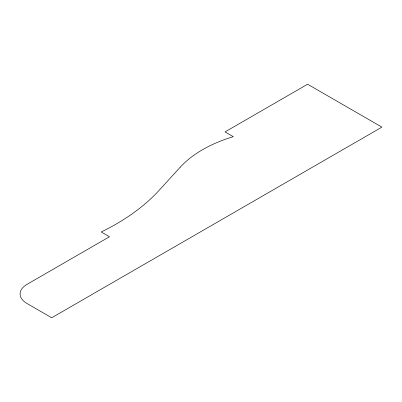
<?xml version="1.0" encoding="UTF-8"?>
<svg xmlns="http://www.w3.org/2000/svg" width="402" height="402" viewBox="0 0 402 402"><rect width="100%" height="100%" fill="white"/><g stroke="black" fill="none" stroke-linecap="round" stroke-linejoin="round"><path stroke-width="0.6" d="M180.242 167.177L158.981 190.483A241.401 139.373 0 0 1 101.234 231.979L109.49 236.743L26.939 284.405A23.346 13.482 0 0 0 26.939 303.47L51.702 317.766L381.9 127.127L307.605 84.234L225.055 131.896L233.311 136.66A125.63 72.531 0 0 0 180.242 167.177"/></g></svg>
